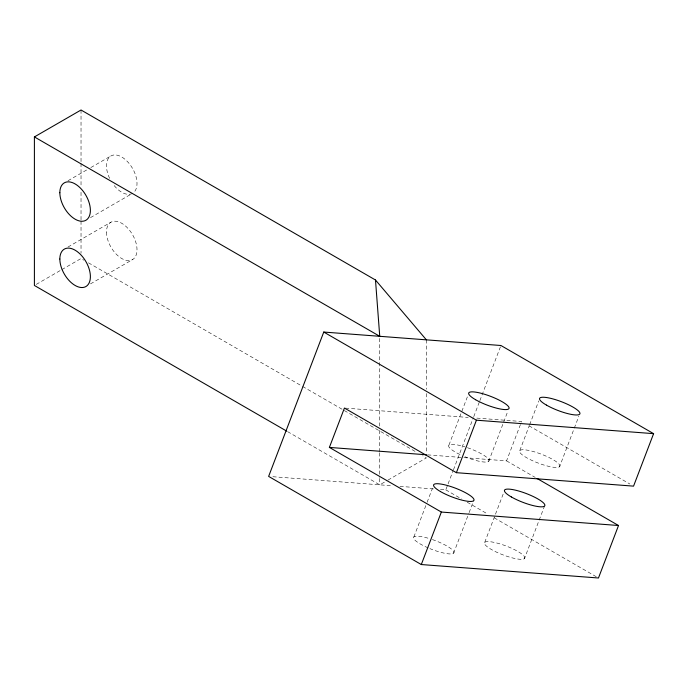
<?xml version="1.0" encoding="UTF-8"?>
<svg xmlns="http://www.w3.org/2000/svg" width="688" height="688" viewBox="0 0 688 688"><rect width="100%" height="100%" fill="white"/><g stroke="black" fill="none" stroke-linecap="round" stroke-linejoin="round"><path stroke-width="0.52" stroke-dasharray="3.44 2.58" d="M413.875 536.932L426.732 503.263M427.11 502.274L432.408 488.411M448.954 445.076L467.866 395.557M440.475 489.452L445.798 489.856L447.716 484.842M448.094 483.845L453.074 470.807M453.461 469.809L473.361 417.685M473.748 416.679L479.493 401.646M479.871 400.64L500.933 345.505M453.607 553.212L468.734 513.601M469.113 512.603L473.654 500.726M488.686 461.356L507.976 410.848M463.867 457.632L506.557 460.874L521.599 421.503L476.767 418.098M484.739 542.316L504.029 491.808M519.827 450.459L529.278 425.7M529.657 424.711L538.738 400.941M524.471 558.596A21.595 4.713 20.9 0 0 498.026 543.331A21.595 4.713 20.9 0 0 491.318 549.445A21.595 4.713 20.9 0 0 524.471 558.596L544.518 506.101M559.559 466.739A21.595 4.713 20.9 0 0 533.114 451.474A21.595 4.713 20.9 0 0 526.406 457.589A21.595 4.713 20.9 0 0 559.559 466.739L573.93 429.106M574.308 428.117L578.849 416.231M67.974 180.755L87.178 169.669M90.833 167.554L110.949 155.944M90.481 217.623L130.711 194.394M67.974 247.018L110.949 222.207M36.232 284.402L60.914 270.152M61.834 269.619L81.029 258.533L83.824 260.15M90.481 283.886L132.543 259.608M287.584 431.634L379.742 484.842L387.052 480.611M387.972 480.086L426.371 457.916L422.647 455.766M345.496 408.13L468.227 417.453M427.583 454.871L462.8 457.546M272.904 476.724L392.521 485.805M399.986 486.373L434.076 488.97M528.995 425.777L629.855 484.008M506.557 460.874L535.247 477.429M88.477 262.833L301.636 385.899M302.574 386.441L417.066 452.541M445.798 489.856L461.622 498.989M467.212 502.214L487.689 514.039M494.208 517.806L597.537 577.464M426.371 339.846L426.371 389.219M426.371 393.51L426.371 453.624M379.742 338.444L379.742 426.07M379.742 430.344L379.742 451.715M379.742 452.781L379.742 477.36M379.742 478.427L379.742 484.842M81.029 110.003L81.029 162.359M81.029 163.434L81.029 186.938M81.029 192.279L81.029 220.065M81.029 221.132L81.029 253.193M432.339 539.555A21.595 4.713 20.9 0 1 453.942 552.679A21.595 4.713 20.9 0 1 429.862 548.611M428.151 547.889A21.595 4.713 20.9 0 1 413.514 537.569A21.595 4.713 20.9 0 1 429.716 538.695M467.419 447.699A21.595 4.713 20.9 0 1 489.022 460.822A21.595 4.713 20.9 0 1 464.95 456.746M459.937 454.527A21.595 4.713 20.9 0 1 448.748 445.325A21.595 4.713 20.9 0 1 464.796 446.839M132.543 193.337A21.595 12.461 60 0 1 112.987 184.031M109.633 178.381A21.595 12.461 60 0 1 111.68 155.574A21.595 12.461 60 0 1 132.543 168.414A21.595 12.461 60 0 1 133.223 192.889M106.477 232.088A21.595 12.461 60 0 0 129.378 260.58A21.595 12.461 60 0 0 129.378 230.05A21.595 12.461 60 0 0 106.477 232.088"/><path stroke-width="1.03" d="M618.521 525.512L441.352 512.053L329.389 447.415L344.43 408.044L456.385 472.682L633.553 486.141L653.6 433.655L500.933 345.505L323.764 332.055L268.63 476.397L421.297 564.538L598.465 577.997L618.521 525.512L537.096 478.495M421.297 564.538L441.352 512.053M456.385 472.682L476.431 420.196L653.6 433.655M286.655 431.101L34.4 285.46L34.4 136.921L81.029 110.003L375.485 279.999L426.371 339.846M329.389 447.415L426.517 454.794M34.4 136.921L379.742 336.303L375.485 279.999M323.764 332.055L476.431 420.196M511.365 496.96A21.595 4.713 20.9 0 0 544.518 506.101A21.595 4.713 20.9 0 0 518.073 490.836A21.595 4.713 20.9 0 0 511.365 496.96M440.501 491.576A21.595 4.713 20.9 0 0 473.654 500.726A21.595 4.713 20.9 0 0 447.209 485.453A21.595 4.713 20.9 0 0 440.501 491.576M546.453 405.103A21.595 4.713 20.9 0 0 579.606 414.245A21.595 4.713 20.9 0 0 553.161 398.98A21.595 4.713 20.9 0 0 546.453 405.103M475.58 399.719A21.595 4.713 20.9 0 0 508.733 408.861A21.595 4.713 20.9 0 0 482.288 393.596A21.595 4.713 20.9 0 0 475.58 399.719M59.847 192.752A21.595 12.461 60 0 0 82.749 221.235A21.595 12.461 60 0 0 82.749 190.705A21.595 12.461 60 0 0 59.847 192.752M59.847 259.015A21.595 12.461 60 0 0 82.749 287.507A21.595 12.461 60 0 0 82.749 256.968A21.595 12.461 60 0 0 59.847 259.015"/></g></svg>
